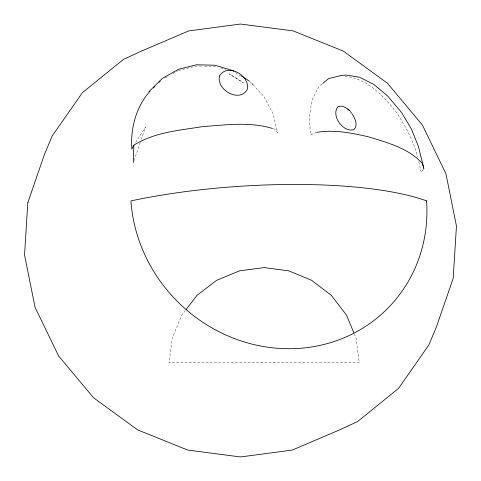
<?xml version="1.0" encoding="UTF-8"?>
<svg xmlns="http://www.w3.org/2000/svg" width="481" height="481" viewBox="0 0 481 481"><rect width="100%" height="100%" fill="white"/><g stroke="black" fill="none" stroke-linecap="round" stroke-linejoin="round"><path stroke-width="0.36" stroke-dasharray="2.4 1.8" d="M134.031 160.528L140.302 142.346M141.264 139.55L145.605 126.966L135.059 143.32M423.472 169.041L421.266 172.36L418.53 160.78M185.311 310.534L181.752 315.169L172.252 338.113L169.005 362.74L359.283 362.74L356.042 338.113L354.365 334.067M322.15 83.934L318.729 86.82L312.241 99.543L309.403 115.957L310.413 134.939L316.131 132.606M165.109 77.952L167.689 76.491M172.841 73.575L178 70.653M178.716 70.473L196.585 65.957L201.731 66.065M204.678 66.131L215.716 66.366M345.081 76.299C367.454 78.511 384.091 96.477 397.108 113.275C405.76 126.936 413.828 141.342 417.67 157.167M220.665 67.845L225.613 69.324M273.196 128.722L274.597 129.197L277.549 132.624L272.974 113.504L263.738 96.254L253.535 85.329M235.359 72.643L241.029 76.166M250.475 82.053L251.497 83.141M237.891 79.161L229.251 73.948L243.434 82.774L237.891 79.161"/><path stroke-width="0.72" d="M133.309 162.626L133.844 145.202C154.293 132.251 179.497 130.327 202.868 126.587C225.884 124.958 250.06 121.525 272.493 128.481M133.844 145.202L131.83 149.194C130.387 128.469 135.991 106.74 150.09 91.149M186.201 309.373L196.873 295.466L216.576 280.345L239.52 270.839L264.147 267.598L288.768 270.839L311.712 280.345L331.421 295.466L346.536 315.169L353.806 332.714M148.918 91.667L162.247 78.505L178.439 69.342L196.386 64.803L214.869 65.2L232.624 70.503L233.892 71.29M153.277 88.005L154.87 86.43M159.115 82.239L160.179 81.187M322.721 83.454L328.427 78.65L340.674 75.583L345.995 75.018L359.481 77.2L373.707 84.367L387.698 96.044L401.539 112.446L411.177 128.613L418.314 146.068L423.839 168.488L422.462 163.612C408.622 148.142 387.301 142.641 368.151 136.748C351.389 132.906 333.958 129.455 316.769 132.347M241.486 76.016L249.465 81.199M347.781 108.886L350.264 111.147M349.513 110.762C346.585 107.852 342.063 104.738 337.848 106.788C330.88 115.705 343.043 132.654 353.751 129.708C358.339 125.493 355.122 118.386 352.308 114.057M252.008 83.688L253.03 84.782M350.487 111.796L351.851 113.492M27.802 202.729L24.543 255.002L35.053 307.269L58.604 355.976L93.597 397.799L137.65 429.894L187.752 450.072L240.5 456.95L292.292 450.072L339.598 429.894L357.593 421.566L398.593 388.335L428.811 345.039L436.405 326.978L453.198 278.271L456.457 225.998L445.947 173.731L422.396 125.024L387.403 83.201L343.35 51.106L293.248 30.928L240.5 24.05L188.708 30.928L141.402 51.106L123.407 59.434L82.407 92.665L52.188 135.961L44.595 154.022L27.802 202.729M219.576 75.89C215.855 89.67 239.328 103.138 247.168 89.682C250.89 75.908 227.417 62.434 219.576 75.89M426.599 200.89A216.45 54.112 -4 0 0 130.928 200.89A153.054 142.803 44 0 0 289.015 348.725A153.054 142.803 44 0 0 426.599 200.89"/></g></svg>
